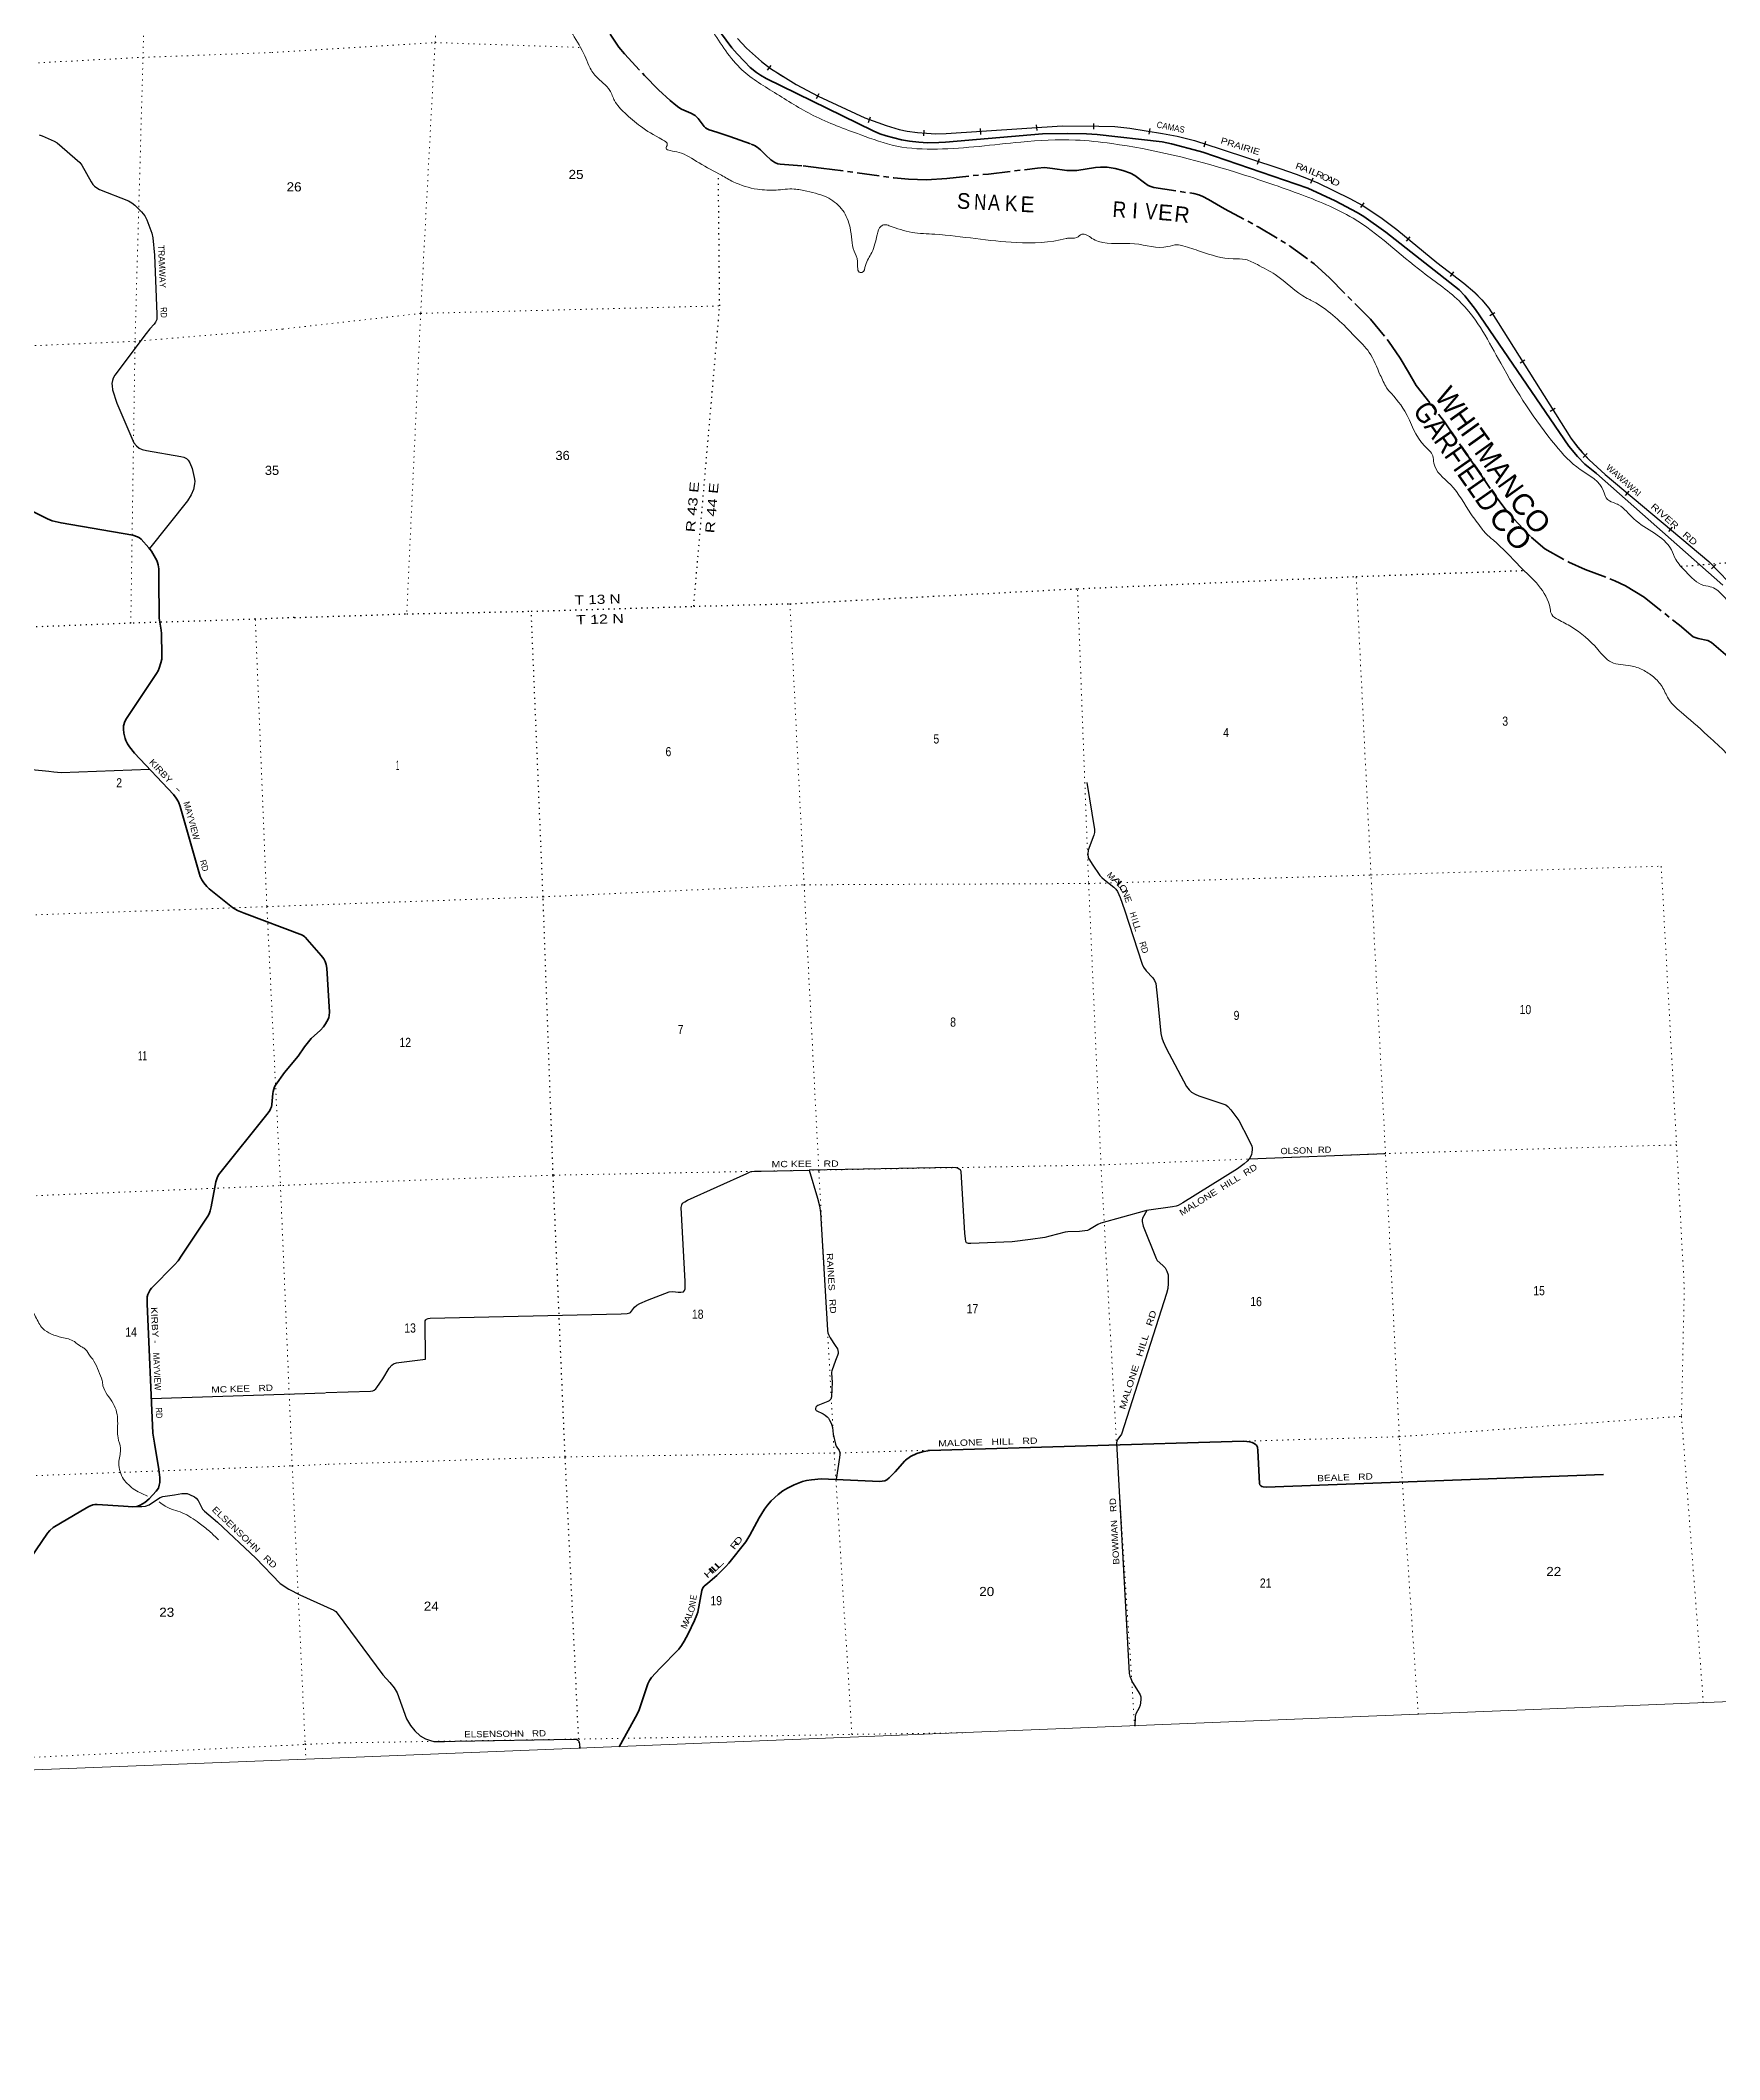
# Model space of a CAD drawing. Header units: feet. Extents: x 751810 to 1010326, y -353855 to -161247.
# Drawn here: x 909950 to 941982, y -353855 to -315344 of the extents above; entities that cross this region are included whole.
import ezdxf
from ezdxf.enums import TextEntityAlignment as Align

# ---------------------------------------------------------------- set-up
doc = ezdxf.new("R2010")
doc.units = ezdxf.units.FT
doc.header["$LTSCALE"] = 70
doc.linetypes.add('DOTTED', pattern=[1.5, 0.3, -1.2])
doc.linetypes.add('LONG_DASH_SHORT_DASH', pattern=[9.9, 6, -1.2, 1.5, -1.2])
for name, color, linetype, lineweight in [('11', 7, 'LONG_DASH_SHORT_DASH', 60), ('26', 7, 'Continuous', 40), ('29', 7, 'Continuous', 25), ('34', 7, 'Continuous', 25), ('39', 7, 'Continuous', 13), ('4', 7, 'Continuous', 13), ('6', 7, 'DOTTED', 25), ('7', 7, 'DOTTED', 13)]:
    doc.layers.add(name, color=color, linetype=linetype, lineweight=lineweight)
for name, color, linetype in [('12', 7, 'Continuous'), ('27', 7, 'Continuous'), ('30', 7, 'Continuous'), ('41', 7, 'Continuous')]:
    doc.layers.add(name, color=color, linetype=linetype)

msp = doc.modelspace()

# ---------------------------------------------------------------- linework, layer by layer
at = {"layer": '11'}
for points in [[(920821.09, -315225.88), (920986.87, -315470.58), (921092.11, -315602.83), (921473.46, -316011.88), (921743.22, -316287.33), (921963.81, -316490.07), (922069.68, -316581.81), (922127.9, -316625.61), (922182.02, -316655.66), (922356.45, -316731.92), (922438.71, -316777.2), (922467.96, -316800.27), (922497.65, -316831.55), (922613.74, -316985.87), (922639.95, -317011.28), (922671.82, -317033.8), (922708.75, -317049.88), (922850.55, -317097.1), (923099.01, -317179.32), (923506.3, -317320.95), (923573.52, -317348.16), (923625.59, -317380.62), (923689.48, -317434.12), (923786.6, -317532.71), (923880.9, -317621.96), (923957.56, -317672.68), (924020.14, -317695.91), (924059.39, -317702.73), (924502.27, -317735.91), (924846.28, -317777.85), (926227.42, -317963.93), (926511.97, -317988.17), (926852.4, -318000.37), (927240.24, -317975.11), (928034.14, -317893.22), (928970.86, -317780.04), (929105.85, -317770.37), (929255.25, -317785.02), (929530.63, -317828.38)], [(929530.63, -317828.38), (929722.53, -317823.97), (930075.79, -317769.96), (930172.92, -317761.32), (930302.32, -317763.74), (930451.82, -317787.03), (930598.25, -317826.86), (930743.66, -317879.17), (930824.6, -317923.97), (931009.89, -318061.86), (931084.18, -318109.23), (931134.68, -318133.06), (931191.56, -318150.33), (931953.04, -318266.17), (932046.35, -318289.05), (932126.99, -318320.74), (932234.07, -318376.37), (932540.22, -318553.72), (933180.42, -318901.96), (933779.87, -319259.21), (934245.47, -319603.56), (934537.51, -319871.14), (935319.3, -320661.45), (935665.68, -321080.1), (935890.89, -321402.82), (936046.53, -321674.55), (936194.95, -321923.6), (936732.56, -322621.96), (937368.13, -323542.19), (937677.54, -323991.67), (937952.92, -324362.63), (938387.81, -324820.17), (938645.63, -325040.18), (939105.99, -325295.46), (939418.86, -325433.35), (939983.36, -325648.59), (940185.44, -325744.62), (940539.64, -325965.31), (941213.85, -326494.42), (941475.56, -326716.41), (941574.24, -326753.09), (941756.56, -326788.23), (941826.28, -326825.81), (942138.85, -327094.49)]]:
    msp.add_lwpolyline(points, dxfattribs=at)
at = {"layer": '26'}
for points in [[(920078.75, -311338.65), (923142.84, -315484.79), (923238.79, -315601.85), (923384.53, -315749.73), (923492.41, -315858.14), (923612.94, -315956.13), (923685.76, -316006.38), (923794.2, -316070.49), (925834.7, -317071.24), (925962.05, -317125.76), (926082.58, -317163.45), (926373.87, -317241.34), (926529.55, -317268.98), (926706.58, -317287.83), (926874.82, -317295.36), (927088.26, -317290.34), (927212.5, -317283.53), (929068.11, -317127.07), (929539.33, -317118.42), (929904.62, -317124.68), (930110.34, -317138.31), (931345.78, -317279.02), (931524.57, -317314.37), (932055.89, -317454.91), (932125.47, -317476.26), (934128.83, -318163.24), (934646.81, -318406.68), (935069.71, -318628.3), (935196.33, -318705.58), (935613.33, -319000), (937014.43, -320098.37), (937123.77, -320216.26), (937325.33, -320478.08), (939105.01, -323083.16), (939268.83, -323283.04), (939411.36, -323424.88), (939636.45, -323606.94), (942043.6, -325733.89)], [(908306.45, -323577.5), (910087.9, -324471.91), (910176.14, -324506.25), (910344.53, -324546.2), (911716.74, -324782.85), (911804.4, -324810.01), (911838.28, -324828.84), (911872.14, -324857.71), (912021.42, -325022.14), (912069.22, -325086.08)], [(912069.22, -325086.08), (912171.96, -325263.14), (912187.01, -325303.31), (912195.88, -325344.44), (912207.08, -325423.81), (912207.59, -325661.84), (912213.16, -326305.11), (912218.38, -326366.47), (912254.17, -326589.64), (912258.52, -326655.17), (912269.78, -327067.8), (912264.8, -327145.96), (912247.32, -327217.13), (912217.14, -327319.18), (912194.56, -327366.87), (912165.86, -327416.12), (911593.69, -328274.39), (911564.02, -328331.26), (911535.98, -328417.48), (911533.47, -328477.73), (911543.36, -328554.93), (911566.09, -328658.48), (911581.14, -328698.65), (911614.6, -328762.34), (911651.39, -328819.15), (911745.28, -328938.16), (912486.81, -329728.73), (912542.06, -329793.19), (912588.02, -329868.97), (912619.83, -329956.36), (912669.22, -330134.54), (912996.19, -331288.88), (913030.04, -331353.41), (913065.16, -331408.63), (913125.38, -331483.95), (913168.44, -331524.04), (913614.54, -331881.33), (913711.2, -331937.08), (913835.9, -331990.65), (914951.74, -332412.37), (914993.24, -332439.16), (915005.79, -332454.23), (915037.92, -332489.3)], [(915037.92, -332489.3), (915308.43, -332794.5), (915356.87, -332860.93), (915383.67, -332909.1), (915404.58, -332968.98), (915417.12, -333036.88), (915466.72, -333876.69), (915460.45, -333939.51), (915451.66, -333977.2), (915437.85, -334009.87), (915387.62, -334097.81), (915348.7, -334158.11), (915292.2, -334223.44), (915113.4, -334380.51)], [(915113.4, -334380.51), (914985.31, -334540.83), (914865.16, -334716.62), (914609.91, -335030.34), (914433.12, -335269.81), (914415.59, -335301.65), (914400.54, -335345.59), (914389.25, -335388.26), (914382.78, -335427.84), (914363.88, -335641.42), (914356.63, -335680.73), (914341.58, -335720.9), (914326.53, -335752.28), (914297.39, -335795.82), (913350.89, -336978.57), (913324.23, -337035.11), (913300.06, -337116.5), (913209.19, -337589.17), (913191.25, -337667.74), (913178.71, -337705.4), (913154.93, -337751.31), (912651.65, -338511.29), (912576.58, -338621.71), (912507.64, -338695.69), (912069.78, -339141.37), (912045.67, -339173.19), (912009.57, -339234.25), (911997.02, -339264.38), (911988.68, -339305.24), (911985.88, -339438.01), (912093.85, -341904.5), (912126.56, -342094.73), (912209.03, -342599.44), (912226.58, -342755.14), (912226.58, -342820.41), (912226.58, -342845.51), (912219.05, -342895.72), (912201.49, -342958.48), (912161.35, -343013.71), (912027.96, -343158.7), (911945.58, -343227.1), (911856.31, -343279.42), (911790.03, -343304.92), (911714.66, -343312.96), (911533.74, -343299.19), (911035.33, -343266.86), (910987.18, -343269.78), (910949.55, -343274.8), (910877.73, -343304.81), (910719.39, -343395.05), (910195.22, -343707.15), (910132.91, -343760.57), (910083.45, -343814.37), (908971.09, -345439.4)], [(926450.24, -342423.85), (926548.74, -342354.72), (926668.56, -342297.18), (926774, -342261.22), (926908.19, -342237.24), (932900.17, -342061.62)], [(932900.17, -342061.62), (932966.07, -342066.41), (933013.99, -342073.6), (933063.12, -342086.79), (933101.46, -342103.57), (933127.52, -342122.73), (933150.22, -342139.1), (933166.84, -342173.54), (933172.91, -342239.03), (933207.44, -342865.44), (933214.35, -342891.51), (933228.7, -342911.11), (933248.75, -342922.65), (933273.32, -342929.21), (933329.62, -342934.54), (939769.15, -342695.05)], [(920988.23, -347886.56), (921335.88, -347264.83), (921372.25, -347184.97), (921453.91, -346933.44), (921539.83, -346685.38), (921567.68, -346624.73), (921610.27, -346568.99), (921764.79, -346396.27), (922128.16, -346024.57), (922180.36, -345957.58), (922232.79, -345872.34), (922305.15, -345736.3), (922429.37, -345478.94), (922470.11, -345371.95), (922489.98, -345319.94), (922566.22, -344906.9), (922585, -344854.41), (922611.21, -344828.18), (922678.95, -344769.15), (922851.67, -344623.76), (923027.31, -344451.17), (923082.16, -344386.33), (923405.72, -343980.73), (923483.46, -343854.77), (923663.25, -343520.18), (923766.12, -343354.56), (923818.55, -343282.44), (923891.57, -343200.37), (924021.68, -343075.9), (924115.06, -343008.7), (924200.08, -342954.81), (924328.02, -342890.68), (924485.7, -342830.51), (924567.2, -342808.72), (924658.93, -342795.6), (924841.44, -342778.72), (925960.2, -342829.07), (926005.52, -342825.11), (926061.22, -342815.27), (926097.26, -342798.88), (926138.99, -342761.93), (926254.25, -342644.22), (926439.27, -342432.14), (926450.24, -342423.85)]]:
    msp.add_lwpolyline(points, dxfattribs=at)
at = {"layer": '29'}
for p, q in [((933008.19, -336676.46), (935607.62, -336571.69)), ((912065.05, -341246.58), (915382.98, -341135.03))]:
    msp.add_line(p, q, dxfattribs=at)
for points in [[(909926.42, -317146.91), (909981.62, -317165.37), (910215.63, -317264.63), (910270.46, -317295.2), (910700.18, -317671.85), (910741.68, -317723.02), (910916.33, -318039.05), (910949.45, -318091.8), (910982.52, -318124.89), (911028.3, -318155.43), (911078.34, -318188.19), (911633.67, -318404.86), (911696.73, -318443.06), (911753.22, -318488.85), (911881.67, -318613.56), (911940.73, -318691.94), (911978.33, -318766.27), (912074.98, -319020.78), (912095.43, -319109.56), (912128.64, -319441.03), (912173.4, -320564.58), (912169.09, -320667.49), (912148.74, -320720.93), (912118.22, -320759.11), (912036.83, -320848.19), (911967.92, -320931.31), (911369.14, -321731.36), (911337.62, -321784), (911323.36, -321830.62), (911315.72, -321886.61), (911318.27, -321934.97), (911328.47, -322006.17), (911410.65, -322261.18), (911734.89, -323017.21), (911782.47, -323077.73), (911833.34, -323118.46), (911894.39, -323146.45), (911976.88, -323165.33), (912629.48, -323278.8), (912687.98, -323291.53), (912736.31, -323319.52), (912766.83, -323350.06), (912802.44, -323400.97), (912842.85, -323507.62), (912886.38, -323683.48), (912894.01, -323752.2), (912892.52, -323800.15), (912872.39, -323910), (912824.06, -324011.81), (912755.52, -324127.99), (912031.05, -325035.02)], [(912034.46, -329246.46), (910349.12, -329314.34), (910208.01, -329303.14), (910110.02, -329289.11), (909785.78, -329257.33)], [(929910.86, -329498.37), (930057.47, -330391.09), (930060.79, -330448.24), (930048.07, -330501.69), (929939.97, -330786.75), (929929.89, -330864.04), (929939.97, -330931.83), (929960.32, -330975.1), (930010.12, -331054.15), (930158.72, -331270.34), (930196.88, -331311.07), (930251.23, -331356.39), (930427.22, -331494.09), (930463.96, -331532.5), (930497.03, -331578.32), (930545.65, -331688.64), (930632.05, -331928.87), (930964.9, -332964.9), (930991.76, -333021.46), (931042.35, -333090.63), (931167.27, -333225.08), (931200.34, -333270.89), (931224.86, -333332.86), (931257.61, -333627.75), (931325.98, -334283.92), (931344.05, -334365.33), (931366.94, -334434.05), (931424.02, -334561.96), (931809.89, -335297.47), (931860.41, -335360.51), (931908.74, -335401.24), (931974.87, -335439.42), (932049.43, -335470.79), (932506.1, -335622.88), (932559.91, -335648.12), (932598.06, -335676.12), (932661.25, -335741.31), (932808.16, -335946.74), (932997.54, -336301.55), (933057.37, -336436.08), (933066.1, -336467.68), (933067.37, -336494.4), (933060.5, -336554.86), (933052.11, -336592.39), (933039.39, -336622.93), (933012.68, -336668.75), (932970.71, -336719.65), (932915.7, -336768.55), (932787.83, -336864.63), (931743.64, -337513.22), (931655.01, -337563.39), (931616.85, -337577.38), (931544.92, -337590.11), (931050.89, -337661.38), (931004.31, -337671.32), (930178.17, -337903.61), (930118.63, -337929.88), (929993.99, -338006.23), (929963.31, -338023.5), (929923.41, -338039.33), (929871.9, -338049.5), (929770.84, -338059.82), (929548.85, -338064.77), (929495.28, -338071.42), (929202.71, -338152.27), (929108.8, -338174.22), (928839.21, -338211.91), (928487, -338254.95), (927698.44, -338292.18), (927655.11, -338291.3), (927617.7, -338275.43), (927604.24, -338250.58), (927596.33, -338197.72), (927583.74, -338091.43), (927516.98, -336917.23), (927510.24, -336903.13), (927498.85, -336887.84), (927476.51, -336871.02), (927441.94, -336852.18), (927411.99, -336844.39), (927358.07, -336842.59), (924617.06, -336891.14)], [(915392.33, -341131), (916249.39, -341105), (916290.13, -341098.64), (916319.37, -341085.92), (916346.09, -341060.47), (916368.41, -341035.5), (916481.44, -340873.53), (916606.44, -340664.71), (916651.33, -340612.51), (916685.66, -340587.06), (916742.9, -340564.15), (916787.88, -340558.32), (917297.32, -340496.56), (917289.8, -339767.29), (917303.78, -339747.15), (917316.28, -339731.91), (917349.57, -339719.15), (917387.47, -339712.79), (921026.58, -339628.11), (921145.94, -339622.44), (921191.73, -339612.26), (921207.6, -339604.37), (921285.84, -339502.82), (921329.65, -339466.21), (921385.05, -339434.1), (921533.49, -339368.95), (921946.73, -339210.47), (922015.87, -339205.03), (922114.98, -339215.48), (922165.94, -339217.75), (922216.82, -339211.19), (922239.71, -339187.21), (922248.42, -339155.45), (922250.23, -339012.27), (922175.2, -337600.59), (922185.01, -337553.2), (922199.68, -337518.94), (922240.97, -337492.11), (922295.26, -337462.52), (923425.04, -336955.08), (923478.46, -336929), (923506.14, -336918.16), (923524.36, -336914.94), (923572.57, -336911.81), (923697.58, -336907.68), (924617.06, -336891.14)], [(924617.06, -336891.14), (924776.45, -337427.63), (924815.16, -337572.29), (924830.12, -337697.45), (924963.29, -339945.11), (924973.51, -339991.51), (924984.32, -340023.32), (925015.39, -340086.01), (925113.94, -340237.05), (925154.74, -340298.21), (925164.28, -340330.02), (925167.26, -340359.77), (925165.55, -340388.56), (925157.28, -340425.47), (925118.3, -340523.06), (925049.82, -340719.45), (925043.46, -340741.08), (925040.71, -340764.15), (925054, -340932.89), (925041.56, -341213.22), (925033.36, -341242.12), (925026.3, -341261.58), (925012.31, -341276.85), (924994.5, -341289.58), (924969.99, -341303.24), (924782.74, -341378.66), (924759.72, -341390.69), (924740.77, -341409.2), (924733.14, -341438.47), (924734.42, -341456.29), (924739.5, -341463.93), (924751.39, -341475.69), (924882.15, -341538.71), (924922.64, -341565.73), (924955.71, -341595), (924982.42, -341623), (925005.35, -341658.48), (925035.84, -341718.45), (925049.2, -341755.36), (925059.36, -341797.29), (925070.92, -341925.79), (925115.12, -342115.4), (925132.51, -342156.24), (925186.41, -342237.35), (925193.56, -342255.5), (925199.28, -342287.32), (925198.01, -342316.59), (925192.32, -342374.15), (925129.09, -342791.67)], [(931053.49, -337661.01), (930972.11, -337805.69), (930967.59, -337837), (930967.59, -337870.09), (930986.8, -337960.26), (931230.85, -338577.65), (931255.11, -338614.06), (931361.21, -338708.35), (931406.37, -338755.82), (931439.87, -338815.89), (931459.78, -338885.62), (931465.75, -338951.85), (931464.87, -339051.06), (931454.69, -339150.33), (931432.44, -339245.49), (930570.78, -341924.6), (930504.64, -342023.87), (930484.29, -342059.5), (930479.21, -342090.04), (930722.12, -346488.17), (930733.74, -346544.61), (930784.71, -346659.36), (930888.3, -346834.37), (930928.15, -346900.5), (930940.24, -346937.4), (930944.48, -346977.12), (930938.33, -347053.21), (930927.53, -347095.21), (930907.77, -347145.95), (930846.13, -347260.65), (930830.86, -347310.42), (930827.52, -347493.6)], [(911790.03, -343304.92), (911884.26, -343306.61), (911952.93, -343296.43), (912024.16, -343270.97), (912091.9, -343229.88), (912236.12, -343133.67), (912286.15, -343115.72), (912508.21, -343083.03), (912649.88, -343059.73), (912677.86, -343057.18), (912727.25, -343056.59), (912749.08, -343059.73), (912794.86, -343075), (912888.98, -343123.35), (912920.96, -343148.06), (912957.65, -343192.07), (913045.41, -343354.96), (913080.74, -343392.06), (913327.22, -343602.53), (914058.99, -344292.72), (914524.31, -344773.18), (914688.57, -344884.61), (914899.21, -344992.91), (915548.44, -345280.87)], [(915548.44, -345280.87), (915583.04, -345308.49), (915608.48, -345339.03), (916485.36, -346513.62), (916613.69, -346659.37), (916700.97, -346761.81), (916756.43, -346860.95), (916935.83, -347355.25), (917010.02, -347484.65), (917095.76, -347584.32), (917195.71, -347678.08), (917295.45, -347734.72), (917389.59, -347768.02), (917458.39, -347787.47), (917559.03, -347787.47), (917657.28, -347787.47), (917860.95, -347782.67), (920120.59, -347744.92), (920176.9, -347744.92), (920201.02, -347762.07), (920218.83, -347779.89), (920231.36, -347837.26), (920241.91, -347918.57)]]:
    msp.add_lwpolyline(points, dxfattribs=at)
at = {"layer": '34'}
for p, q in [((923821, -315909.38), (923888.92, -315822.09)), ((924754.24, -316454.3), (924806.8, -316356.97)), ((925749.15, -316908.51), (925786.53, -316804.4)), ((930042.45, -317036.99), (930043.27, -316926.38)), ((926799.89, -317165.07), (926809.34, -317054.86)), ((927892.09, -317135.98), (927884.71, -317025.62)), ((928961.73, -317061.84), (928954.35, -316951.48)), ((931099.21, -317134.43), (931117.67, -317025.37)), ((932149.1, -317373.62), (932182.22, -317268.09)), ((933168.69, -317702.7), (933203.35, -317597.66)), ((934185.58, -318069.56), (934228.52, -317967.62)), ((935140.43, -318534.31), (935200.96, -318441.73)), ((936008.32, -319175.57), (936078.39, -319089.98)), ((936847.2, -319845.63), (936914.84, -319758.11)), ((937600.51, -320591.54), (937693.44, -320531.56)), ((938175.63, -321495.72), (938269.22, -321436.77)), ((938752.02, -322415.89), (938845.62, -322356.95)), ((939377.3, -323297.36), (939456.87, -323220.53)), ((940188.36, -324026.75), (940259.42, -323941.99)), ((941011.71, -324713.59), (941082.77, -324628.83)), ((941828.37, -325419.51), (941907.71, -325342.43))]:
    msp.add_line(p, q, dxfattribs=at)
at = {"layer": '34', "lineweight": 13}
msp.add_lwpolyline([(923248.21, -315310.51), (923416.85, -315493.4), (923703.5, -315746.86), (923876.04, -315881.12), (924058.15, -315998.61), (924364.88, -316183.21), (924786.62, -316410.98), (925678.04, -316823.36), (926085.42, -316969.61), (926329.84, -317041.53), (926487.1, -317074.11), (926684.48, -317101.48), (926852.22, -317115.86), (927029.55, -317125.45), (927228.97, -317124.09), (929438.08, -316976.37), (930139.93, -316981.6), (930446.66, -316988.79), (930729.42, -317017.56), (931352.46, -317123.05), (931635.22, -317173.4), (931965.91, -317257.31), (932454.75, -317410.75), (933595.38, -317787.17), (933902.11, -317897.46), (934132.15, -317986.16), (934314.27, -318062.89), (934927.71, -318357.78), (935162.55, -318484.85), (935328.17, -318593.15), (935541.17, -318738.99), (935822.58, -318950.98), (936588.97, -319578.46), (937103.54, -319976.11), (937314.42, -320155.93), (937443.82, -320290.19), (937578.01, -320453.22), (937755.74, -320728.57), (939142.77, -322931.08), (939273.75, -323102.15), (939358.44, -323200.81), (939495.03, -323342.26), (939796.27, -323624.83), (941773.06, -325282.05), (942343.88, -325869.61)], dxfattribs=at)
at = {"layer": '34'}
msp.add_lwpolyline([(923249.05, -315309.8), (923417.62, -315492.61), (923704.2, -315746.01), (923876.68, -315880.22), (924058.73, -315997.68), (924365.43, -316182.25), (924787.11, -316410), (925678.46, -316822.34), (926085.76, -316968.56), (926330.11, -317040.46), (926487.29, -317073.03), (926684.6, -317100.39), (926852.3, -317114.76), (927029.58, -317124.35), (927228.93, -317122.99), (929438.05, -316975.27), (930139.95, -316980.5), (930446.73, -316987.69), (930729.57, -317016.47), (931352.65, -317121.97), (931635.45, -317172.32), (931966.21, -317256.25), (932455.09, -317409.7), (933595.74, -317786.13), (933902.49, -317896.43), (934132.56, -317985.14), (934314.72, -318061.89), (934928.21, -318356.8), (935163.11, -318483.9), (935328.78, -318592.24), (935541.81, -318738.1), (935823.26, -318950.11), (936589.65, -319577.6), (937104.23, -319975.26), (937315.17, -320155.13), (937444.64, -320289.46), (937578.9, -320452.57), (937756.67, -320727.98), (939143.67, -322930.45), (939274.6, -323101.46), (939359.25, -323200.07), (939495.8, -323341.48), (939797, -323624.01), (941773.81, -325281.24), (942344.69, -325868.86)], dxfattribs=at)
at = {"layer": '39'}
for points in [[(913998.28, -306541.04), (914458.93, -306909.28), (914775.23, -307101.08), (914928.59, -307196.98), (915110.34, -307354.51), (915380.81, -307593.38), (915666.42, -307751.15), (915833.1, -307826.23), (915909.51, -307894.22), (916078.78, -308040.9), (916318.41, -308165.56), (916780.74, -308491.98), (916981.79, -308690.83), (917114.28, -308760.99), (917286.65, -308940.65), (917619.98, -309203.63), (917809.84, -309312.19), (917943.99, -309315.8), (918023.04, -309345.42), (918088.24, -309492.36), (918189.18, -309688.49), (918300.7, -309731.14), (918446.9, -309792.79), (918501.46, -309921.94), (918631.32, -309974.06), (919045.35, -310353.27), (919292.16, -310597.81), (919722.3, -311093.48), (920851.22, -312568.19), (921358.3, -313276.74), (921448.97, -313465.15), (921591.22, -313641.77), (921742.26, -313783.85), (922002.44, -314127.83), (922714.21, -315081.46), (923293.94, -315868.72), (923954.81, -316339.95), (924694.34, -316776.85), (925597.43, -317143.87), (926284.48, -317359.96), (927060.87, -317417.5), (928651.99, -317283.24), (929696.76, -317244.88), (930386.88, -317312.01), (932706.47, -317844.27), (933942.94, -318266.23), (934991.02, -318736.79), (936320.03, -319767.07), (937054.44, -320354.87), (937805.71, -321498.07), (938850.48, -323066.04), (939324.84, -323529.62), (939769.47, -323942.04), (939817.97, -324069.39), (939955.17, -324159.54), (940054.7, -324202.59), (940346.15, -324468.97), (941063.11, -325059.75), (941145.57, -325242.38), (941335.77, -325473.84), (941683.23, -325740.38), (941836.42, -325773.59), (942054.38, -325941.66), (943336.28, -327424.72), (944074.33, -328115.2), (944841.13, -328719.37), (945550.42, -329381.09), (946087.19, -329948.09), (946544.01, -330504.32)], [(914081.18, -308572.84), (914223.77, -308645.17), (914328.87, -308732.35), (914453.28, -308913.6), (914586.76, -309068.35), (914836.11, -309332.1), (915103.88, -309494.49), (915544.89, -309747.86), (916015.44, -309988.16), (916332.38, -310126.76), (916547.06, -310315.09), (916851.35, -310548.81), (917122.77, -310701.01), (917310.49, -310749.19), (917454.08, -310623.55), (917653.66, -310610.89), (917787.29, -310769.67), (917847.43, -310830.14), (917947.95, -310957.77), (918094.99, -311099.99), (918213.39, -311450.68), (918359.41, -311733.96), (918535.53, -312076.7), (918749.9, -312426.23), (918949.43, -312808.48), (919175.91, -313274.47), (919288.11, -313562.91), (919353.78, -313836.77), (919392.58, -313972.49), (919426.32, -314021.74), (919529.76, -314231.89), (919737.99, -314577.59), (920105.01, -315228.32), (920333.57, -315639.84), (920409.97, -315820.66), (920549.36, -316029.62), (920810.84, -316296.99), (920903.79, -316493.38), (921098.12, -316728.73), (921397.06, -316980.75), (921818.23, -317238.81), (921909.41, -317328.47), (921886, -317401.78), (921961.55, -317445.62), (922132.8, -317480.25), (922513.95, -317681.2), (922942.33, -317916.85), (923166.72, -318040.38), (923627.8, -318182.27), (923982.43, -318198.73), (924329.79, -318179.17), (924571.32, -318221.54), (924990.09, -318354.76), (925254.28, -318585.77), (925395.94, -318915.55), (925473.72, -319362.28), (925538.84, -319563.62), (925588.19, -319771.53), (925622.08, -319768.39), (925689.46, -319637.21), (925808.73, -319389.47), (925912.75, -319049.54), (925989.05, -318887.84), (926048.07, -318859.69), (926142.75, -318878.72), (926577.28, -319005.37), (927012.62, -319041.32), (927787.66, -319124.46), (928564.35, -319197.46), (929515.89, -319123.63), (929545.64, -319116.6), (929719.18, -319102.8), (929813.02, -319041.26), (930009.81, -319119.36), (930133.96, -319179.73), (930823.6, -319223.38), (931455.58, -319277), (931636.33, -319240.79), (931743.07, -319261.43), (932080.92, -319369.12), (932702.05, -319511.75), (932938.52, -319524.06), (933163.99, -319621.37), (933504.75, -319811.57), (934116.84, -320264.78), (934179.98, -320296.94), (934897.94, -320859.49), (935041.2, -321007.87), (935297.32, -321293.55), (935508.61, -321725.79), (935627.31, -321971.7)], [(935627.31, -321971.7), (935977.03, -322415.47), (936358.75, -323085.86), (936511.21, -323268.2), (936530.09, -323406.59), (936846.56, -323815.2), (937238.36, -324374.44), (937437.97, -324645.88), (937504.96, -324730.3), (937666.13, -324876.07), (938171.82, -325375.13), (938748.25, -326178.09), (938778.42, -326295.97), (938899.78, -326390.68), (939154.64, -326527.3), (939655.91, -326958), (939916.61, -327203.23), (940283.08, -327271.69), (940515.83, -327348.6), (940720.67, -327484.87), (940885.18, -327668.82), (941005.38, -327900.58), (941291.76, -328193.32), (941816.29, -328659.51), (942141.27, -328969.11), (942476.73, -329292.46), (942860.93, -329579.95), (942928.92, -329692.54), (943225.29, -329928.54), (943340.51, -330075.84), (943662.93, -330312.98), (943764.3, -330464.77), (944152.1, -330570.8), (944713.7, -330783.91), (945247.95, -331185.3), (945868.35, -331873.98), (945982.34, -332099.9), (946216.36, -332722.79), (946178.87, -332907.38), (946225.52, -333038.82), (946244.17, -333340.43), (946530.29, -333909.21), (946587.5, -334056.42), (946620.16, -334188.31), (946714.64, -334625)], [(905003.38, -336564.49), (905179.12, -336615.67), (905261.8, -336695.86), (905430.2, -336706.93), (905648.79, -336843.54), (905966.02, -336938.87), (906205.19, -337032.51), (906309.21, -337212.9), (906524.39, -337307.26), (906852.97, -337503.08), (907274.17, -337837.28), (907436.28, -338019.95), (907749.84, -338064.97), (908014.3, -338077.19), (908282.9, -338153.81), (908499.95, -338244.08), (908661.53, -338471.14), (908804.18, -338610.03), (908954.29, -338732.57), (909197.33, -338882.56), (909430.26, -339149.82), (909640.87, -339347.17), (909860.3, -339689.45), (909995.64, -339909.23), (910357.38, -340079.85), (910598.14, -340161.35), (910719.2, -340252.49), (910784.35, -340286.83), (910874.24, -340403.11), (910972.52, -340531.24), (911058.83, -340720.22), (911129.01, -340905.66), (911144.22, -341002.01), (911339.53, -341340.98), (911405.05, -341506.39), (911422.71, -341856.76), (911431.26, -341993.64), (911480, -342195.86), (911448.07, -342438.82), (911518.48, -342751.3), (911608.43, -342869.59), (911848.21, -343041.86), (911994.38, -343107.1)], [(912216.7, -343218.57), (912332.95, -343301.55), (912655.12, -343424.96), (912979.77, -343622.92), (913174.98, -343778.38), (913346.34, -343938.59)]]:
    msp.add_spline(points, degree=3, dxfattribs=at)
at = {"layer": '4'}
msp.add_lwpolyline([(751809.62, -170897.82), (783122.91, -169842.15), (814434.73, -168743.41), (845745, -167601.59), (877053.68, -166416.71), (908360.69, -165188.77), (939665.99, -163917.76), (970969.51, -162603.69), (1002271.19, -161246.56), (1010326.19, -344125.92), (978772.94, -345493.95), (947217.84, -346818.58), (915660.96, -348099.8), (884102.33, -349337.62), (852542.04, -350532.02), (820980.12, -351683.01), (789416.81, -352794.88), (757851.71, -353854.74)], close=True, dxfattribs=at)
msp.add_lwpolyline([(751809.62, -170897.82), (783122.91, -169842.15), (814434.73, -168743.41), (845745, -167601.59), (877053.68, -166416.71), (908360.69, -165188.77), (939665.99, -163917.76), (970969.51, -162603.69), (1002271.19, -161246.56), (1010326.19, -344125.92), (978772.94, -345493.95), (947217.84, -346818.58), (915660.96, -348099.8), (884102.33, -349337.62), (852542.04, -350532.02), (820980.12, -351683.01), (789416.81, -352794.88), (757851.71, -353854.74)], close=True, dxfattribs=at)
at = {"layer": '6'}
for points in [[(922412.42, -326136.83), (922908.28, -320408.33), (922883.1, -317895.19)], [(941244.62, -325373.46), (944651.48, -325112.17), (946321.7, -325114.52)], [(914792.97, -326352.07), (916938.75, -326281.85), (919313.31, -326231.41), (922412.42, -326136.83), (924248.97, -326088.1), (929737.65, -325801.54), (935050.22, -325569.18), (938244.47, -325453.43)], [(914792.97, -326352.07), (914050.56, -326384.53), (911674.6, -326460.02), (908675.87, -326576.42), (906310.1, -326657.65), (903389.31, -326771.7), (901007.14, -326867.68), (898088.96, -326973.45), (895670.76, -327042.14), (892825.12, -327190.24), (890320.58, -327249.42), (887576.73, -327390.42), (884984.6, -327462.33), (883261.85, -327526.06)], [(920241.91, -347918.57), (920218.78, -347742.12), (919960.71, -342358.95), (919731.04, -336986.92), (919539.61, -331678.1), (919313.31, -326231.41)]]:
    msp.add_lwpolyline(points, dxfattribs=at)
at = {"layer": '7'}
for points in [[(912157.69, -307074.25), (912051.33, -310426.29), (911907.65, -315667.89), (911755.76, -321083.17), (911674.6, -326460.02)], [(917771.82, -310752.85), (917478.19, -315385.84), (917204.48, -320550.89), (916938.75, -326281.85)], [(914362.87, -315575.87), (917478.19, -315385.84), (920244.15, -315477.89)], [(882853.25, -316922.56), (885155.33, -316780.97), (890482.98, -316558.23), (895869.67, -316365.99), (901192.33, -316173.65), (906555.76, -315943.79), (911907.65, -315667.89), (914362.87, -315575.87)], [(914573.32, -320848.74), (917204.48, -320550.89), (922908.28, -320408.33)], [(914573.32, -320848.74), (911755.76, -321083.17), (906430.13, -321314.48), (901060.34, -321525.82), (895743.74, -321719.99), (895518.69, -321729.14)], [(936233, -347271.05), (935871.47, -341975.05), (935608.7, -336571.88), (935331.21, -331261.88), (935050.22, -325569.18)], [(924248.97, -326088.1), (924518.24, -331448.74), (924801.55, -336923.76), (925092.87, -342285.69), (925429.44, -347627.04), (925421.88, -347689.03)], [(929734.36, -325821.8), (929946.16, -331424.11), (930181.39, -336783.87), (930478.7, -342132.95), (930823.63, -347490.45)], [(914050.56, -326384.53), (914270.98, -331867.27), (914529.4, -337169.37), (914753.8, -342530.98), (914999.76, -347819.35), (915015.68, -348125.54)], [(930672.18, -331403.05), (935331.21, -331261.88), (940868.11, -331094.62), (941159.73, -336408.18), (941308.09, -339137.41), (941254.49, -341585.21), (941672.5, -347047.99)], [(915011.96, -331838.89), (919539.61, -331678.1), (924518.24, -331448.74), (929946.16, -331424.11), (930379.99, -331411.53)], [(902161.23, -332363.59), (903636.39, -332334.3), (908920.14, -332054.4), (914272.91, -331865.19), (915011.96, -331838.89)], [(941159.73, -336408.18), (935598.78, -336574.22), (930177.68, -336792.05), (924801.82, -336890.11), (919731.04, -336986.92), (915224.07, -337153.5)], [(915224.07, -337153.5), (914505.96, -337186.21), (909280.09, -337401.85), (903883.41, -337594.4), (898509.46, -337507.96), (893260.34, -338046.97), (887980.13, -338286.21), (883685.22, -338513.06)], [(915437.51, -342501.45), (919960.71, -342358.95), (925092.87, -342285.69), (930488.28, -342130.55), (935871.47, -341975.05), (941254.49, -341585.21)], [(883911.32, -343736.06), (888180.12, -343602.39), (893505.78, -343379.72), (898666.28, -342930.12), (903941.97, -342781.52), (909451.45, -342732.79), (914753.8, -342530.98), (915437.51, -342501.45)], [(915649.56, -347814.1), (920218.78, -347742.12), (925426.36, -347652.26), (927568.53, -347621.5)], [(915649.56, -347814.1), (914980.65, -347846.14), (909723.81, -348092.96), (904328.58, -348208.83), (898986.99, -348373.51), (893725.18, -348771.73), (888397.6, -348996.48), (884095.34, -349156.19)]]:
    msp.add_lwpolyline(points, dxfattribs=at)

# ---------------------------------------------------------------- texts
at = {"layer": '12'}
for s, rotation, width, p in [('WHITMAN', 305.605, 0.95, (936530.65, -322136.84)), ('GARFIELD', 304.966, 0.9, (936115.45, -322405.53)), ('CO', 310.461, 1.05, (937945.59, -324161.45)), ('CO', 311.24, 1.1, (937553.66, -324459.35))]:
    msp.add_text(s, height=400, rotation=rotation, dxfattribs=dict(at, width=width)).set_placement(p)
at = {"layer": '27'}
for s, rotation, p in [('WAWAWAI', 318.536, (939804.51, -323508.07)), ('MAYVIEW', 285.493, (912676.4, -329877.71))]:
    msp.add_text(s, height=120, rotation=rotation, dxfattribs=at).set_placement(p)
for s, rotation, width, p in [('RIVER   RD', 318.536, 1.3, (940658.2, -324251.41)), ('KIRBY', 313.167, 1.15, (912014.77, -329118.13)), ('-', 313.167, 2.1, (912503.33, -329625.21)), ('RD', 285.815, 0.95, (912988.87, -330991.59)), ('KIRBY -  ', 272.507, 1.2, (912060.29, -339505.79)), ('MAYVIEW', 272.507, 0.95, (912100.63, -340374.62)), ('RD', 272.507, 0.85, (912151.5, -341423.22)), ('MALONE   HILL   RD', 1.63, 1.25, (927078.4, -342162.13)), ('BEALE   RD', 2.13, 1.2, (934309.01, -342828.07))]:
    msp.add_text(s, height=120, rotation=rotation, dxfattribs=dict(at, width=width)).set_placement(p)
for s, rotation, width, p in [('D', 51.42, 1.45, (923307.31, -343992.89)), ('R', 51.42, 1.45, (923240.89, -344075.1)), ('H', 43.09, 1.55, (922739.05, -344621.13)), ('I', 44.498, 1.45, (922802.23, -344566.26)), ('L', 44.498, 2.05, (922870.74, -344507.48)), ('L', 44.498, 2.05, (922936.4, -344444.22)), ('E', 79.542, 0.9, (922465.5, -345049.84)), ('A', 64.235, 1.3, (922351.18, -345472.67)), ('L', 69.154, 1.25, (922391.36, -345370.52)), ('N', 79.542, 0.85, (922447.62, -345166.57)), ('M', 64.235, 1.1, (922295.44, -345585.4))]:
    msp.add_text(s, height=120, rotation=rotation, dxfattribs=dict(at, width=width)).set_placement(p, align=Align.CENTER)
msp.add_text('O', height=120, rotation=69.091, dxfattribs=at).set_placement((922426.94, -345285.59), align=Align.CENTER)
at = {"layer": '30'}
msp.add_text('TRAMWAY', height=120, rotation=272.281, dxfattribs=at).set_placement((912194.54, -319249.27))
for s, rotation, width, p in [('RD', 272.281, 0.85, (912241.38, -320434.96)), ('RAINES   RD', 273.391, 1.2, (924946.43, -338476.96)), ('MALONE   HILL   RD', 72.171, 1.3, (930639.83, -341464.95)), ('MC KEE   RD', 1.926, 1.2, (913213.51, -341137.93)), ('ELSENSOHN   RD', 316.506, 1.2, (913213.03, -343378.56)), ('BOWMAN   RD', 93.161, 1.15, (930533.29, -344410.11)), ('ELSENSOHN   RD', 0.759, 1.15, (918037.5, -347710.52))]:
    msp.add_text(s, height=120, rotation=rotation, dxfattribs=dict(at, width=width)).set_placement(p)
for s, rotation, p in [('M', 313.177, (930328.69, -331321.67)), ('R', 287.811, (930928.36, -332606.53)), ('D', 287.811, (930960.77, -332714.62))]:
    msp.add_text(s, height=120, rotation=rotation, dxfattribs=at).set_placement(p, align=Align.CENTER)
for s, rotation, width, p in [('A', 316.959, 1.8, (930442.72, -331423.18)), ('L', 313.959, 2.05, (930522.15, -331498.06)), ('O', 302.819, 1.25, (930559.03, -331553.2)), ('N', 293.784, 1.1, (930601.67, -331642.18)), ('E', 289.781, 1.1, (930641.68, -331748.82)), ('H', 287.811, 0.9, (930740.89, -332036.78)), ('I', 287.811, 0.85, (930768.91, -332126)), ('L', 287.811, 1.2, (930794.34, -332210.07)), ('L', 287.811, 1.2, (930825, -332300.63)), ('OLSON  RD', 1.823, 1.1, (934091.9, -336572.59)), ('MC KEE    RD', 0.556, 1.25, (924538.19, -336830.54)), ('MALONE  HILL  RD', 31.846, 1.2, (932450.37, -337314.59))]:
    msp.add_text(s, height=120, rotation=rotation, dxfattribs=dict(at, width=width)).set_placement(p, align=Align.CENTER)
at = {"layer": '34'}
for s, rotation, width, p in [('CAMAS', 348.89, 0.95, (931235.36, -317004.9)), ('PRAIRIE', 342.574, 1.2, (932454.52, -317304.23))]:
    msp.add_text(s, height=120, rotation=rotation, dxfattribs=dict(at, width=width)).set_placement(p)
for s, rotation, width, p in [('R', 340.223, 1.25, (933948.33, -317806.65)), ('A', 338.914, 1.25, (934052.77, -317847.2)), ('I', 338.914, 1.45, (934152.02, -317885.64)), ('L', 337.153, 1.35, (934232.96, -317918.68)), ('R', 337.153, 1.3, (934334.41, -317962.18)), ('O', 334.326, 1.15, (934440.52, -318013.04)), ('A', 334.326, 1.35, (934523.6, -318051.63)), ('D', 334.326, 1.35, (934633.36, -318104.67))]:
    msp.add_text(s, height=120, rotation=rotation, dxfattribs=dict(at, width=width)).set_placement(p, align=Align.CENTER)
at = {"layer": '41'}
for s, rotation, width, p in [('S', 356.916, 0.95, (927554.36, -318556.82)), ('N', 357.751, 0.8, (927873.58, -318574.75)), ('A', 357.751, 0.85, (928135.57, -318585.04)), ('K', 357.751, 0.9, (928464.75, -318599.95)), ('R', 356.321, 0.9, (930525.22, -318717.86)), ('V', 355.375, 0.85, (931128.82, -318755.27)), ('E', 355.375, 1.05, (931399.6, -318777.18))]:
    msp.add_text(s, height=300, rotation=rotation, dxfattribs=dict(at, width=width)).set_placement(p, align=Align.CENTER)
for s, rotation, p in [('E', 357.751, (928774.4, -318620.56)), ('I', 356.321, (930821.77, -318738.96)), ('R', 353.702, (931711.95, -318812.14))]:
    msp.add_text(s, height=300, rotation=rotation, dxfattribs=at).set_placement(p, align=Align.CENTER)
at = {"layer": '6'}
for s, rotation, width, p in [('R 43 E', 85.053, 1.35, (922433.89, -324729.15)), ('R 44 E', 85.053, 1.35, (922805.11, -324748.15)), ('T 13 N', 1.748, 1.25, (920143.56, -326106.03)), ('T 12 N', 1.748, 1.3, (920169.74, -326482.89))]:
    msp.add_text(s, height=175, rotation=rotation, dxfattribs=dict(at, width=width)).set_placement(p)
at = {"layer": '7'}
for s, width, p in [('26', 1.1, (914789.83, -318224.84)), ('25', 1.1, (920168.27, -317988.28)), ('35', 1.05, (914368.23, -323631.69)), ('36', 1.05, (919911.4, -323347.82)), ('4', 0.85, (932567.32, -328632.15)), ('3', 0.85, (937891.45, -328415.34)), ('6', 0.85, (921929.88, -328995.52)), ('5', 0.85, (927041.3, -328753.65)), ('1', 0.4, (916765.57, -329257.17)), ('2', 0.85, (911452.68, -329590.84)), ('9', 0.85, (932766.79, -334027.53)), ('10', 0.85, (938277.54, -333915.44)), ('7', 0.85, (922162.61, -334294.73)), ('8', 0.85, (927360.02, -334154.96)), ('11', 0.65, (911898.11, -334795.79)), ('12', 0.85, (916910.28, -334542.1)), ('15', 0.85, (938538.45, -339277.21)), ('18', 0.85, (922489.41, -339725.76)), ('17', 0.85, (927729.43, -339620.96)), ('16', 0.85, (933140.22, -339484.34)), ('14', 0.85, (911681.37, -340065.81)), ('13', 0.85, (917002.43, -339988.45)), ('22', 1.1, (938817.69, -344633.14)), ('19', 0.85, (922841.79, -345189.1)), ('20', 1.1, (928001.71, -345014.28)), ('21', 0.85, (933322.83, -344852.82)), ('23', 1.1, (912360.3, -345409.89)), ('24', 1.1, (917406.4, -345294.67))]:
    msp.add_text(s, height=175, dxfattribs=dict(at, width=width)).set_placement(p, align=Align.CENTER)

doc.saveas('drawing.dxf')
